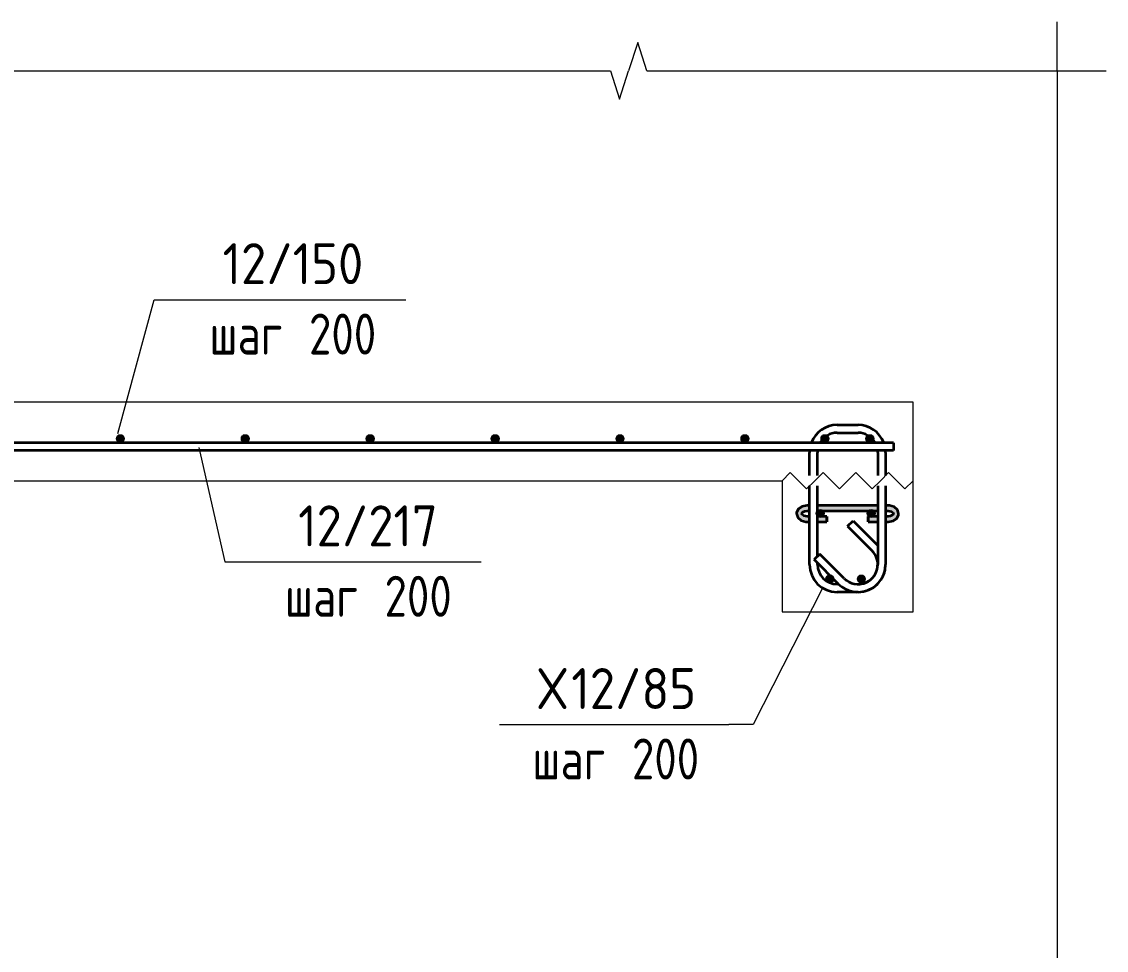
# Model space of a CAD drawing. Header units: millimetres. Extents: x -2461 to 50011, y -6221 to 38236.
# Drawn here: x 35995 to 37651, y 2203 to 3620 of the extents above; entities that cross this region are included whole.
import ezdxf

# ---------------------------------------------------------------- set-up
doc = ezdxf.new("R2010")
doc.units = ezdxf.units.MM
for name, color, linetype, lineweight in [('AA_Oformlenie', 7, 'Continuous', 9), ('AA_Vinoska', 7, 'Continuous', 9), ('AF_Perekritie_Опалубка', 253, 'Continuous', 18), ('AF_Stena_Опалубка', 253, 'Continuous', 18), ('KR_Armatura', 7, 'Continuous', 20), ('KR_Armatura_Tonkie', 7, 'Continuous', 20)]:
    doc.layers.add(name, color=color, linetype=linetype, lineweight=lineweight)
doc.styles.add('ISOCPEUR_10', font='isocpeur.ttf', dxfattribs={"width": 0.9, "height": 62.5})
doc.styles.add('ISOCPEUR_12', font='isocpeur.ttf', dxfattribs={"width": 0.8, "height": 62.5})

# ---------------------------------------------------------------- blocks, each defined once
blk = doc.blocks.new('261_Шпилька массив _НесАрм_РабПлоск_ - 8 А240-4157773-1-1 Армирование')
at = {"layer": 'KR_Armatura_Tonkie', "lineweight": 35}
h = blk.add_hatch(color=256, dxfattribs=at)
h.paths.add_polyline_path([(-32441.9, 2864), (-32441.9, 2865.2), (-32447.7, 2866.5), (-32449.1, 2867.6), (-32448.8, 2866.8), (-32445.3, 2864.6)])
h.paths.add_polyline_path([(-32456.7, 2874), (-32453.2, 2877.7), (-32447.5, 2880.2), (-32441.9, 2881), (-32441.9, 2882.1), (-32449.4, 2880.7), (-32454.3, 2877.6)])
h = blk.add_hatch(color=256, dxfattribs=at)
h.paths.add_polyline_path([(-32438, 2881), (-32438, 2882.1), (-32441.9, 2882), (-32441.9, 2881)])
h.paths.add_polyline_path([(-32426, 2881), (-32334, 2881), (-32334, 2882.1), (-32426, 2882), (-32426, 2881.1)])
h.paths.add_polyline_path([(-32322, 2881), (-32318.1, 2881), (-32318.1, 2882.1), (-32322, 2882), (-32322, 2881.6)])
h = blk.add_hatch(color=256, dxfattribs=at)
h.paths.add_polyline_path([(-32318.1, 2864), (-32313.6, 2865.1), (-32311.1, 2866.9), (-32311.2, 2867.5), (-32311.9, 2866.6), (-32318.1, 2865), (-32318.1, 2864.6)])
h.paths.add_polyline_path([(-32303.3, 2874), (-32306.1, 2877.3), (-32310.6, 2880.5), (-32312, 2881.2), (-32318.1, 2882), (-32318.1, 2881), (-32311.5, 2879.9), (-32306.8, 2877.7)])
for points in [[(-32441.9, 2857.2), (-32441.9, 2864), (-32446.4, 2865.1), (-32448.8, 2866.8), (-32449.9, 2869.6), (-32449.1, 2871.6), (-32441.9, 2874.3), (-32441.9, 2881), (-32448.5, 2879.9), (-32453.2, 2877.7), (-32456.7, 2873.9), (-32457.9, 2869.7), (-32456.6, 2865.1), (-32454.3, 2861.7), (-32449.4, 2858.6), (-32444.4, 2857.7)], [(-32318.1, 2857.2), (-32311.9, 2858.2), (-32309.4, 2859.4), (-32306.1, 2862), (-32303.3, 2865.3), (-32302.1, 2869.7), (-32303.3, 2874), (-32306.8, 2877.7), (-32312.2, 2880.1), (-32318.1, 2881), (-32318.1, 2874.1), (-32311.9, 2872.7), (-32310.6, 2870.9), (-32310.1, 2869.7), (-32311.2, 2866.8), (-32314.2, 2864.7), (-32318.1, 2864), (-32318.1, 2857.3)]]:
    blk.add_hatch(color=256, dxfattribs=at).paths.add_polyline_path(points)
h = blk.add_hatch(color=256, dxfattribs=at)
h.paths.add_polyline_path([(-32334, 2874.1), (-32334, 2881), (-32426, 2880.9), (-32426, 2874.1), (-32342.7, 2874.1)])
h.paths.add_polyline_path([(-32438, 2874.1), (-32438, 2881), (-32441.9, 2881), (-32441.9, 2874.1), (-32439.7, 2874.1)])
h.paths.add_polyline_path([(-32318.1, 2874.1), (-32318.1, 2881), (-32322, 2881), (-32322, 2874.1)])
h = blk.add_hatch(color=256, dxfattribs=at)
h.paths.add_polyline_path([(-32438, 2864), (-32438, 2865.2), (-32441.9, 2865), (-32441.9, 2864), (-32438.1, 2864)])
h.paths.add_polyline_path([(-32426, 2864), (-32411.6, 2864), (-32411.6, 2865.2), (-32426, 2865), (-32426, 2864.3)])
h = blk.add_hatch(color=256, dxfattribs=at)
h.paths.add_polyline_path([(-32348.4, 2864), (-32334, 2864.1), (-32334, 2865.2), (-32348.4, 2865), (-32348.4, 2864.6)])
h.paths.add_polyline_path([(-32318.1, 2864), (-32318.1, 2865.2), (-32322, 2865), (-32322, 2864), (-32319.4, 2864)])
h = blk.add_hatch(color=256, dxfattribs=at)
h.paths.add_polyline_path([(-32438, 2857.2), (-32438.1, 2864), (-32441.9, 2864), (-32441.9, 2857.2)])
h.paths.add_polyline_path([(-32411.6, 2857.2), (-32411.6, 2864), (-32426, 2864), (-32426, 2857.2)])
h = blk.add_hatch(color=256, dxfattribs=at)
h.paths.add_polyline_path([(-32334, 2857.2), (-32334, 2864), (-32348.4, 2864), (-32348.4, 2857.2), (-32342.7, 2857.2)])
h.paths.add_polyline_path([(-32318.1, 2857.2), (-32318.1, 2864), (-32322, 2863.9), (-32322, 2857.2)])
for p, q in [((-32438, 2882.1), (-32441.9, 2882.1)), ((-32334, 2882.1), (-32426, 2882.1)), ((-32318.1, 2882.1), (-32322, 2882.1)), ((-32441.9, 2874.1), (-32438, 2874.1)), ((-32438, 2865.2), (-32441.9, 2865.2)), ((-32426, 2874.1), (-32334, 2874.1)), ((-32411.6, 2865.2), (-32426, 2865.2)), ((-32411.6, 2865.2), (-32411.6, 2864)), ((-32411.6, 2858.3), (-32411.6, 2865)), ((-32334, 2865.2), (-32348.4, 2865.2)), ((-32348.4, 2864), (-32348.4, 2865.2)), ((-32348.4, 2865), (-32348.4, 2858.3)), ((-32322, 2874.1), (-32318.1, 2874.1)), ((-32318.1, 2865.2), (-32322, 2865.2)), ((-32441.9, 2857.2), (-32438, 2857.2)), ((-32426, 2857.2), (-32411.6, 2857.2)), ((-32411.6, 2864), (-32411.6, 2857.2)), ((-32411.6, 2857.3), (-32411.6, 2858.3)), ((-32348.4, 2857.2), (-32348.4, 2864)), ((-32348.4, 2858.3), (-32348.4, 2857.3)), ((-32348.4, 2857.2), (-32334, 2857.2)), ((-32322, 2857.2), (-32318.1, 2857.2))]:
    blk.add_line(p, q, dxfattribs=at)
at = {"layer": 'KR_Armatura_Tonkie', "lineweight": 35, "flags": 128}
for points in [[(-32441.9, 2882.1), (-32449.5, 2880.7), (-32455.1, 2876.8), (-32457.8, 2871.2), (-32457.9, 2869.7)], [(-32302.1, 2869.7), (-32303.9, 2875.5), (-32308.9, 2879.9), (-32316.2, 2882.1), (-32318.1, 2882.1)], [(-32457.9, 2869.7), (-32456.1, 2863.8), (-32451.1, 2859.4), (-32443.8, 2857.3), (-32441.9, 2857.2)], [(-32449.9, 2869.7), (-32449, 2871.7), (-32445.2, 2873.7), (-32441.9, 2874.1)], [(-32441.9, 2865.2), (-32446.9, 2866.2), (-32449.6, 2868.5), (-32449.9, 2869.7)], [(-32318.1, 2874.1), (-32313.1, 2873.1), (-32310.4, 2870.8), (-32310.1, 2869.7)], [(-32318.1, 2857.2), (-32310.5, 2858.6), (-32304.9, 2862.5), (-32302.2, 2868.1), (-32302.1, 2869.7)], [(-32310.1, 2869.7), (-32311, 2867.7), (-32314.8, 2865.6), (-32318.1, 2865.2)]]:
    blk.add_lwpolyline(points, dxfattribs=at)
blk = doc.blocks.new('Последовательность узлов - 3мм масшт20 маскировка-904226-1-1 Армирование')
at = {"layer": 'AA_Oformlenie'}
for p, q in [((-34510, 2920), (-34497.5, 2932.5)), ((-34472.5, 2907.5), (-34497.5, 2932.5)), ((-34460, 2920), (-34447.5, 2932.5)), ((-34422.5, 2907.5), (-34447.5, 2932.5)), ((-34410, 2920), (-34397.5, 2932.5)), ((-34372.5, 2907.5), (-34397.5, 2932.5)), ((-34360, 2920), (-34347.5, 2932.5)), ((-34322.5, 2907.5), (-34347.5, 2932.5)), ((-34460, 2920), (-34472.5, 2907.5)), ((-34410, 2920), (-34422.5, 2907.5)), ((-34360, 2920), (-34372.5, 2907.5)), ((-34310, 2920), (-34322.5, 2907.5))]:
    blk.add_line(p, q, dxfattribs=at)
blk = doc.blocks.new('011_Прямоугольник обрыва _ЭлУзла_ - 011_Прямоугольник обрыва _ЭлУзла_-4158659-1-1 Армирование')
at = {"layer": 'AA_Oformlenie'}
for p, q in [((-33995.1, 3545.5), (-32741.9, 3545.5)), ((-32686.3, 3545.5), (-32060, 3545.5)), ((-32060, 3545.5), (-32060, 1842.3))]:
    blk.add_line(p, q, dxfattribs=at)
blk = doc.blocks.new('042_М_Арматуры - Диам длина поз _ Комментарий-3662934-1-1 Армирование')
at = {"layer": 'AA_Vinoska'}
blk.add_line((-33404.6, 3196.1), (-33054.6, 3196.1), dxfattribs=at)

msp = doc.modelspace()

# ---------------------------------------------------------------- hatches: boundary and pattern name
at = {"layer": 'KR_Armatura'}
h = msp.add_hatch(color=256, dxfattribs=at)
edge = h.paths.add_edge_path()
edge.add_arc((36146.0852, 2984), 6, 0, 360)
for points in [[(36143.0852, 2978.8038), (36149.0852, 2978.8038), (36152.0852, 2984), (36149.0852, 2989.1962), (36143.0852, 2989.1962), (36140.0852, 2984)], [(36333.8125, 2978.8038), (36339.8125, 2978.8038), (36342.8125, 2984), (36339.8125, 2989.1962), (36333.8125, 2989.1962), (36330.8125, 2984)], [(36524.5397, 2978.8038), (36530.5397, 2978.8038), (36533.5397, 2984), (36530.5397, 2989.1962), (36524.5397, 2989.1962), (36521.5397, 2984)], [(36715.267, 2978.8038), (36721.267, 2978.8038), (36724.267, 2984), (36721.267, 2989.1962), (36715.267, 2989.1962), (36712.267, 2984)], [(36905.9943, 2978.8038), (36911.9943, 2978.8038), (36914.9943, 2984), (36911.9943, 2989.1962), (36905.9943, 2989.1962), (36902.9943, 2984)], [(37096.7215, 2978.8038), (37102.7215, 2978.8038), (37105.7215, 2984), (37102.7215, 2989.1962), (37096.7215, 2989.1962), (37093.7215, 2984)], [(37224.8469, 2978.8038), (37227.8469, 2984), (37224.8469, 2989.1962), (37218.8469, 2989.1962), (37215.8469, 2984), (37218.8469, 2978.8038)], [(37287.4488, 2978.8038), (37293.4488, 2978.8038), (37296.4488, 2984), (37293.4488, 2989.1962), (37287.4488, 2989.1962), (37284.4488, 2984)], [(37217.4488, 2864.8038), (37220.4488, 2870), (37217.4488, 2875.1962), (37211.4488, 2875.1962), (37208.4488, 2870), (37211.4488, 2864.8038)], [(37293.728, 2864.8038), (37295.4488, 2864.8038), (37298.4488, 2870), (37295.4488, 2875.1962), (37289.4488, 2875.1962), (37286.4488, 2870), (37289.4488, 2864.8038)], [(37232.4488, 2764.8038), (37235.4488, 2770), (37232.4488, 2775.1962), (37226.4488, 2775.1962), (37223.4488, 2770), (37226.4488, 2764.8038)], [(37274.4488, 2764.8038), (37280.4488, 2764.8038), (37283.4488, 2770), (37280.4488, 2775.1962), (37274.4488, 2775.1962), (37271.4488, 2770)]]:
    msp.add_hatch(color=256, dxfattribs=at).paths.add_polyline_path(points)
h = msp.add_hatch(color=256, dxfattribs=at)
edge = h.paths.add_edge_path()
edge.add_arc((36336.8125, 2984), 6, 0, 360)
h = msp.add_hatch(color=256, dxfattribs=at)
edge = h.paths.add_edge_path()
edge.add_arc((36527.5397, 2984), 6, 0, 360)
h = msp.add_hatch(color=256, dxfattribs=at)
edge = h.paths.add_edge_path()
edge.add_arc((36718.267, 2984), 6, 0, 360)
h = msp.add_hatch(color=256, dxfattribs=at)
edge = h.paths.add_edge_path()
edge.add_arc((36908.9943, 2984), 6, 0, 360)
h = msp.add_hatch(color=256, dxfattribs=at)
edge = h.paths.add_edge_path()
edge.add_arc((37099.7215, 2984), 6, 0, 360)
h = msp.add_hatch(color=256, dxfattribs=at)
edge = h.paths.add_edge_path()
edge.add_arc((37221.8469, 2984), 6, 0, 360)
h = msp.add_hatch(color=256, dxfattribs=at)
edge = h.paths.add_edge_path()
edge.add_arc((37290.4488, 2984), 6, 0, 360)
h = msp.add_hatch(color=256, dxfattribs=at)
edge = h.paths.add_edge_path()
edge.add_arc((37214.4488, 2870), 6, 0, 360)
h = msp.add_hatch(color=256, dxfattribs=at)
edge = h.paths.add_edge_path()
edge.add_arc((37292.4488, 2870), 6, 0, 360)
h = msp.add_hatch(color=256, dxfattribs=at)
edge = h.paths.add_edge_path()
edge.add_arc((37229.4488, 2770), 6, 0, 360)
h = msp.add_hatch(color=256, dxfattribs=at)
edge = h.paths.add_edge_path()
edge.add_arc((37277.4488, 2770), 6, 0, 360)

# ---------------------------------------------------------------- linework, layer by layer
at = {"layer": 'AA_Vinoska'}
for p, q in [((37576.4488, 3545.4732), (37576.4488, 3620.4732)), ((36936.0999, 3588.7983), (36922.0227, 3545.4732)), ((36950.177, 3545.4732), (36936.0999, 3588.7983)), ((36894.5227, 3545.4732), (36908.2727, 3502.1719)), ((36908.2727, 3502.1719), (36922.0227, 3545.4732)), ((37576.4488, 3545.4732), (37651.4488, 3545.4732)), ((36142.1361, 2992.2402), (36197.591, 3196.1087)), ((36197.591, 3196.1087), (36231.8406, 3196.1087)), ((36266.0901, 2970.7827), (36305.7475, 2795.9297)), ((36305.7475, 2795.9297), (36347.2075, 2795.9297)), ((37217.9539, 2755.7884), (37112.2309, 2547.6431)), ((37112.2309, 2547.6431), (37074.9169, 2547.6431))]:
    msp.add_line(p, q, dxfattribs=at)
at = {"layer": 'AF_Perekritie_Опалубка', "lineweight": 20}
for p, q in [((37356.4488, 3040), (35126.4488, 3040)), ((37356.4488, 2920), (37356.4488, 3040)), ((35326.4488, 2920), (37156.4488, 2920))]:
    msp.add_line(p, q, dxfattribs=at)
at = {"layer": 'AF_Stena_Опалубка', "lineweight": 20}
for p, q in [((37156.4488, 2920), (37156.4488, 2720)), ((37356.4488, 2720), (37356.4488, 2920)), ((37156.4488, 2720), (37356.4488, 2720))]:
    msp.add_line(p, q, dxfattribs=at)
at = {"layer": 'KR_Armatura'}
for p, q in [((36143.0852, 2989.1962), (36140.0852, 2984)), ((36140.0852, 2984), (36143.0852, 2978.8038)), ((36149.0852, 2989.1962), (36143.0852, 2989.1962)), ((36152.0852, 2984), (36149.0852, 2989.1962)), ((36149.0852, 2978.8038), (36152.0852, 2984)), ((36333.8125, 2989.1962), (36330.8125, 2984)), ((36330.8125, 2984), (36333.8125, 2978.8038)), ((36339.8125, 2989.1962), (36333.8125, 2989.1962)), ((36342.8125, 2984), (36339.8125, 2989.1962)), ((36339.8125, 2978.8038), (36342.8125, 2984)), ((36524.5397, 2989.1962), (36521.5397, 2984)), ((36521.5397, 2984), (36524.5397, 2978.8038)), ((36530.5397, 2989.1962), (36524.5397, 2989.1962)), ((36533.5397, 2984), (36530.5397, 2989.1962)), ((36530.5397, 2978.8038), (36533.5397, 2984)), ((36715.267, 2989.1962), (36712.267, 2984)), ((36712.267, 2984), (36715.267, 2978.8038)), ((36721.267, 2989.1962), (36715.267, 2989.1962)), ((36724.267, 2984), (36721.267, 2989.1962)), ((36721.267, 2978.8038), (36724.267, 2984)), ((36905.9943, 2989.1962), (36902.9943, 2984)), ((36902.9943, 2984), (36905.9943, 2978.8038)), ((36911.9943, 2989.1962), (36905.9943, 2989.1962)), ((36914.9943, 2984), (36911.9943, 2989.1962)), ((36911.9943, 2978.8038), (36914.9943, 2984)), ((37096.7215, 2989.1962), (37093.7215, 2984)), ((37093.7215, 2984), (37096.7215, 2978.8038)), ((37102.7215, 2989.1962), (37096.7215, 2989.1962)), ((37105.7215, 2984), (37102.7215, 2989.1962)), ((37102.7215, 2978.8038), (37105.7215, 2984)), ((37218.8469, 2989.1962), (37215.8469, 2984)), ((37215.8469, 2984), (37218.8469, 2978.8038)), ((37224.8469, 2989.1962), (37218.8469, 2989.1962)), ((37227.8469, 2984), (37224.8469, 2989.1962)), ((37224.8469, 2978.8038), (37227.8469, 2984)), ((37287.4488, 2989.1962), (37284.4488, 2984)), ((37284.4488, 2984), (37287.4488, 2978.8038)), ((37293.4488, 2989.1962), (37287.4488, 2989.1962)), ((37296.4488, 2984), (37293.4488, 2989.1962)), ((37293.4488, 2978.8038), (37296.4488, 2984)), ((36143.0852, 2978.8038), (36149.0852, 2978.8038)), ((36333.8125, 2978.8038), (36339.8125, 2978.8038)), ((36524.5397, 2978.8038), (36530.5397, 2978.8038)), ((36715.267, 2978.8038), (36721.267, 2978.8038)), ((36905.9943, 2978.8038), (36911.9943, 2978.8038)), ((37096.7215, 2978.8038), (37102.7215, 2978.8038)), ((37218.8469, 2978.8038), (37224.8469, 2978.8038)), ((37287.4488, 2978.8038), (37293.4488, 2978.8038)), ((37211.4488, 2875.1962), (37208.4488, 2870)), ((37208.4488, 2870), (37211.4488, 2864.8038)), ((37217.4488, 2875.1962), (37211.4488, 2875.1962)), ((37220.4488, 2870), (37217.4488, 2875.1962)), ((37217.4488, 2864.8038), (37220.4488, 2870)), ((37289.4488, 2875.1962), (37286.4488, 2870)), ((37286.4488, 2870), (37289.4488, 2864.8038)), ((37295.4488, 2875.1962), (37289.4488, 2875.1962)), ((37298.4488, 2870), (37295.4488, 2875.1962)), ((37295.4488, 2864.8038), (37298.4488, 2870)), ((37211.4488, 2864.8038), (37217.4488, 2864.8038)), ((37289.4488, 2864.8038), (37293.728, 2864.8038)), ((37293.728, 2864.8038), (37295.4488, 2864.8038)), ((37226.4488, 2775.1962), (37223.4488, 2770)), ((37223.4488, 2770), (37226.4488, 2764.8038)), ((37232.4488, 2775.1962), (37226.4488, 2775.1962)), ((37235.4488, 2770), (37232.4488, 2775.1962)), ((37232.4488, 2764.8038), (37235.4488, 2770)), ((37274.4488, 2775.1962), (37271.4488, 2770)), ((37271.4488, 2770), (37274.4488, 2764.8038)), ((37280.4488, 2775.1962), (37274.4488, 2775.1962)), ((37283.4488, 2770), (37280.4488, 2775.1962)), ((37280.4488, 2764.8038), (37283.4488, 2770)), ((37226.4488, 2764.8038), (37232.4488, 2764.8038)), ((37274.4488, 2764.8038), (37280.4488, 2764.8038))]:
    msp.add_line(p, q, dxfattribs=at)
for centre in [(36146.0852, 2984), (36336.8125, 2984), (36527.5397, 2984), (36718.267, 2984), (36908.9943, 2984), (37099.7215, 2984), (37221.8469, 2984), (37290.4488, 2984), (37214.4488, 2870), (37292.4488, 2870), (37229.4488, 2770), (37277.4488, 2770)]:
    msp.add_circle(centre, 6, dxfattribs=at)
at = {"layer": 'KR_Armatura_Tonkie', "lineweight": 35}
for p, q in [((37240.4488, 3005.0556), (37272.4488, 3005.0556)), ((37240.4488, 2993.0556), (37272.4488, 2993.0556)), ((37326.4488, 2978), (35156.4488, 2978)), ((37326.4488, 2966), (35156.4488, 2966)), ((37326.4488, 2978), (37326.4488, 2966)), ((37198.4488, 2928), (37198.4488, 2963.0556)), ((37210.4488, 2928), (37210.4488, 2963.0556)), ((37302.4488, 2963.0556), (37302.4488, 2928)), ((37314.4488, 2963.0556), (37314.4488, 2928)), ((37198.4488, 2792), (37198.4488, 2912)), ((37210.4488, 2804.3311), (37210.4488, 2912)), ((37302.4488, 2912), (37302.4488, 2792)), ((37314.4488, 2912), (37314.4488, 2792)), ((37256.4965, 2850.3787), (37264.9818, 2858.864)), ((37256.4965, 2850.3787), (37293.662, 2813.2132)), ((37264.9818, 2858.864), (37302.1473, 2821.6985)), ((37214.0701, 2807.9523), (37205.5848, 2799.467)), ((37242.7503, 2762.3015), (37205.5848, 2799.467)), ((37251.2356, 2770.7868), (37214.0701, 2807.9523)), ((37210.4488, 2792), (37210.4488, 2794.603)), ((37243.1433, 2762), (37240.4488, 2762)), ((37272.4488, 2750), (37240.4488, 2750))]:
    msp.add_line(p, q, dxfattribs=at)
for centre, radius, start, end in [((37240.4488, 2963.0556), 42, 90, 158.9671119), ((37272.4488, 2963.0556), 42, 21.0328881, 90), ((37240.4488, 2963.0556), 30, 90, 150), ((37272.4488, 2963.0556), 30, 30, 90), ((37240.4488, 2963.0556), 42, 175.9369717, 180), ((37240.4488, 2963.0556), 30, 174.3117604, 180), ((37272.4488, 2963.0556), 30, 0, 5.6882396), ((37272.4488, 2963.0556), 42, 0, 4.0630283), ((37272.4488, 2792), 42, 44.3223954, 45), ((37272.4488, 2792), 30, 270, 45), ((37240.4488, 2792), 42, 180, 270), ((37240.4488, 2792), 30, 180, 270), ((37272.4488, 2792), 42, 225, 0), ((37272.4488, 2792), 30, 225, 360), ((37272.4488, 2792), 42, 270, 360)]:
    msp.add_arc(centre, radius, start, end, dxfattribs=at)

# ---------------------------------------------------------------- block references
at = {"layer": 'AA_Oformlenie'}
for name, p in [('011_Прямоугольник обрыва _ЭлУзла_ - 011_Прямоугольник обрыва _ЭлУзла_-4158659-1-1 Армирование', (69636.4488, 0)), ('Последовательность узлов - 3мм масшт20 маскировка-904226-1-1 Армирование', (71666.4488, 0))]:
    msp.add_blockref(name, p, dxfattribs=at)
at = {"layer": 'AA_Vinoska'}
for p in [(69636.4488, 0), (69751.8157, -400.179), (70129.5252, -648.4656)]:
    msp.add_blockref('042_М_Арматуры - Диам длина поз _ Комментарий-3662934-1-1 Армирование', p, dxfattribs=at)
at = {"layer": 'KR_Armatura_Tonkie', "lineweight": 35}
msp.add_blockref('261_Шпилька массив _НесАрм_РабПлоск_ - 8 А240-4157773-1-1 Армирование', (69636.4488, 0), dxfattribs=at)

# ---------------------------------------------------------------- texts
at = {"layer": 'AA_Vinoska', "char_height": 62.5, "attachment_point": 1}
for s, insert, width, style in [('12/150', (36302.2316, 3282.4613), 263.354344, 'ISOCPEUR_10'), (' 200', (36402.267, 3174.985), 166.751, 'ISOCPEUR_12'), ('шаг', (36281.8816, 3174.985), 145.907125, 'ISOCPEUR_12'), ('12/217', (36417.5985, 2882.2823), 263.354344, 'ISOCPEUR_10'), (' 200', (36517.6339, 2774.8059), 166.751, 'ISOCPEUR_12'), ('шаг', (36397.2485, 2774.8059), 145.907125, 'ISOCPEUR_12'), ('\\fISOCPEUR|b0|i0|c204|p34|;\\W.9;Х', (36784.0579, 2633.9956), 61.329094, 'ISOCPEUR_10'), ('12/85', (36834.6595, 2633.9956), 229.082203, 'ISOCPEUR_10'), (' 200', (36895.3434, 2526.5193), 166.751, 'ISOCPEUR_12'), ('шаг', (36774.9579, 2526.5193), 145.907125, 'ISOCPEUR_12')]:
    msp.add_mtext(s, dxfattribs=dict(at, insert=insert, width=width, style=style))

doc.saveas('drawing.dxf')
